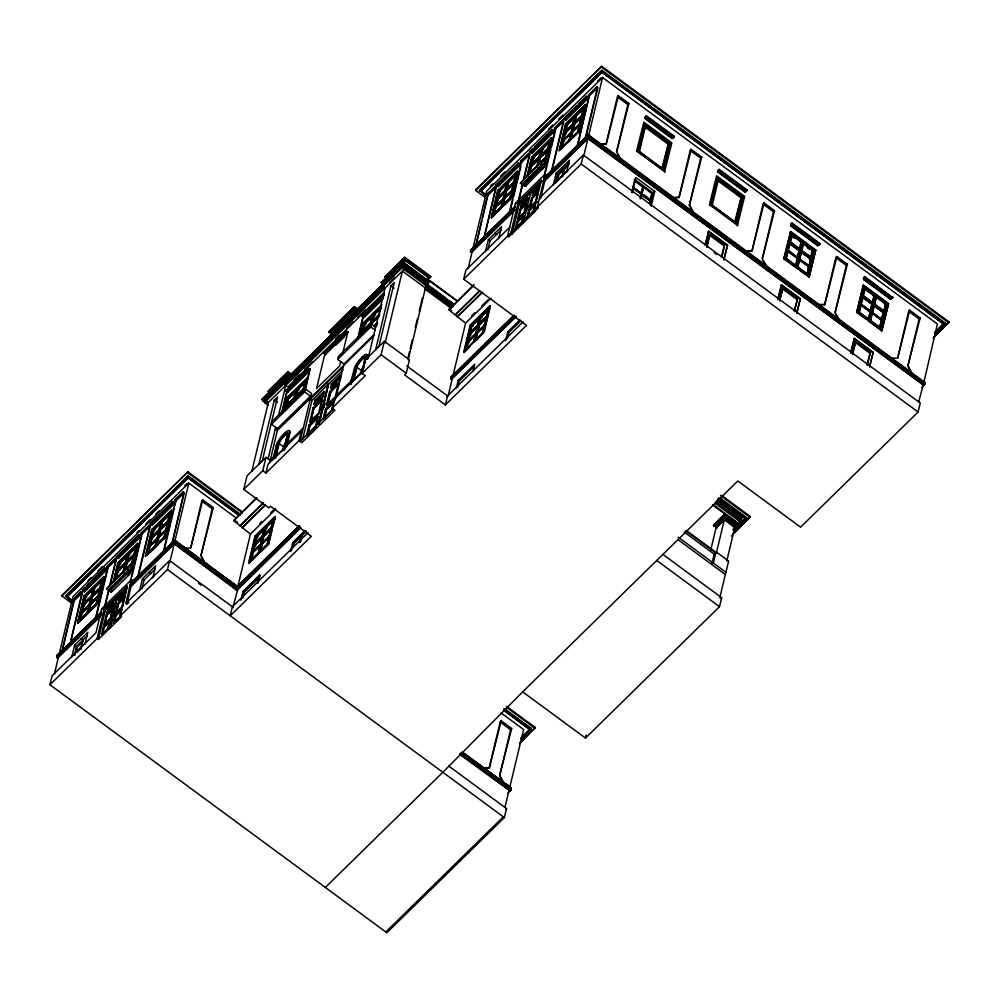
<?xml version="1.0" encoding="UTF-8"?>
<svg xmlns="http://www.w3.org/2000/svg" width="999" height="999" viewBox="0 0 999 999"><rect width="100%" height="100%" fill="white"/><g stroke="black" fill="none" stroke-linecap="round" stroke-linejoin="round"><path stroke-width="1.5" d="M724.587 516.021L737.324 525.387L738.261 524.975L724.587 514.91L724.587 516.021L714.235 526.198L724.562 515.834L737.462 525.686L724.562 515.834M238.074 586.313L237.075 586.763L237.163 588.848M174.188 542.994L173.489 541.783L174.588 540.084L237.562 586.825L244.718 579.807M237.562 586.825L174.388 540.671L130.707 583.691M58.379 656.867L56.893 655.856L101.411 612.187M112.175 613.898L110.689 615.359L112.15 613.836M463.274 752.959L511.238 787.874L510.589 788.81M544.617 177.41L544.28 178.109L588.136 135.115L925.049 383.104L924.337 383.254M321.541 409.515L321.453 409.153M323.614 407.342L323.264 407.854M323.551 407.142L323.239 407.754L323.389 407.117M112.1 615.946L112.063 616.633L112.45 616.071M113.399 614.51L114.198 612.524L113.237 615.484L113.736 614.997M526.186 209.99L525.811 211.076L526.773 208.117L525.811 211.076M527.397 208.978L527.947 206.968L526.873 209.852L527.372 209.365M923.888 382.342L937.374 323.988L602.559 77.535L486.713 191.096L472.752 249.201L471.466 249.488L472.04 250.612M174.35 542.832L174.45 540.809M588.236 135.202L587.412 135.477L587.412 138.299L923.551 385.077A1.723 0.937 -7.9 0 0 924.087 384.952L924.687 384.603L587.774 136.613L587.787 137.937L544.393 180.482L543.918 179.608L587.774 136.613L587.999 137.412L588.361 134.54L544.205 178.409L544.855 179.233M103.646 579.582L103.734 576.573L83.866 596.041L77.398 623.001L97.253 603.533L103.734 576.573M274.825 519.53L275.324 516.833L255.469 536.301L249.001 563.261L256.718 555.694M306.793 381.168L306.88 378.159L287.025 397.627L283.791 411.101M551.311 140.772L551.398 137.762L531.543 157.23L526.86 176.698M717.732 171.254L717.881 170.529C721.478 167.545 716.545 171.216 718.406 172.59L744.779 191.995L746.777 190.509L745.192 191.583L718.83 172.178L719.155 170.18L717.931 171.403M745.554 191.746L745.916 191.171M71.978 603.384L61.938 596.003L62.15 595.104L187.937 471.815L241.92 511.55M71.828 601.148L65.684 595.916L188.149 475.874L240.584 514.46M188.187 477.734L66.97 596.778L188.187 477.734L238.399 514.697M448.763 766.071L506.518 808.578L504.37 817.569L386.863 932.741L49.95 684.752L52.11 675.774L95.966 632.779L101.723 608.816L131.506 579.62L132.168 580.107L131.443 583.091L130.782 582.617M58.292 657.754C56.706 656.555 58.504 656.193 58.317 654.77M54.346 674.238L58.404 657.305L56.818 656.156L101.648 612.3L100.999 611.813M70.542 642.307L82.48 592.594L81.331 591.745L81.918 593.056L73.639 601.161L61.913 651.922M62.999 647.402L74.213 600.699M81.918 593.056L70.192 643.818M84.903 587.587L82.243 589.872L84.041 591.633L87.55 587.624M77.81 623.314L84.291 596.353L104.146 576.885L97.677 603.846L77.81 623.314L80.245 620.491L83.916 605.219L90.897 597.514L89.261 604.657L81.706 611.713M79.92 619.83L83.416 605.232M84.116 602.322L85.527 596.478L92.07 590.059M84.615 602.285L86.001 596.54L93.032 588.923M71.716 657.205L74.6 645.217L87.837 632.242L84.952 644.218M74.326 655.594L76.473 646.603L83.092 640.109L81.219 638.723M74.85 654.957L76.861 646.565L82.492 641.046M76.186 651.423L77.285 646.877L81.98 642.27M87.1 612.662L89.111 604.969L87.275 612.612M91.309 596.116L92.957 588.761L91.433 596.103L83.754 603.171M91.021 597.602L89.211 604.557M87.7 613.199L91.721 596.703L88.099 611.8M91.721 596.428L93.444 589.235L92.807 588.873M98.776 596.041L91.334 603.334L92.595 595.991L90.784 603.221L98.352 595.729L90.559 603.546L88.724 611.188L89.348 611.575L88.761 611.038M90.659 603.121L92.482 596.178M92.757 594.817L94.48 587.624L93.169 588.911M88.861 611.276L90.772 603.633L98.014 596.241M92.957 594.492L94.68 587.3L93.719 593.369M89.66 610.302L91.184 603.933L98.626 596.64L97.914 596.278M80.482 649.437L82.892 639.959L87.3 635.639M80.944 649.1L83.092 640.109M81.818 645.903L82.555 642.869M96.091 603.92L101.836 579.957L102.547 580.307L100.824 587.499L83.491 604.445L99.912 588.698M100.112 587.137L100.05 588.686L83.504 604.907L84.753 605.831M93.606 607.404L96.803 604.27L97.415 601.735M97.04 604.158L102.997 579.358L102.26 579.083L84.977 596.028L79.57 621.291L97.04 604.158L96.104 603.833L79.658 619.954L80.245 620.491L79.758 619.855L79.071 620.654L96.354 603.708L102.26 579.083L101.823 580.044L102.547 580.307L104.146 576.885M106.219 569.905L106.394 569.155C101.748 566.445 107.542 569.767 105.382 571.291L84.528 591.733L82.667 590.347L83.404 590.746L104.583 569.979L104.52 568.931L106.056 570.067M95.442 618.381L107.567 567.907L115.847 559.802L115.26 558.478L116.408 559.34L110.265 584.952M96.204 617.157L108.129 567.444L106.693 566.633L107.567 567.907M110.514 590.184L127.173 573.513L110.514 590.184L112.188 591.42L128.734 575.199L129.858 573.189L127.348 571.341L108.953 589.934L111.463 591.783L111.651 591.033L110.827 591.845L106.631 588.761L131.943 562.986L132.555 563.386L127.235 568.593M108.716 589.472L104.445 607.28L102.373 609.303L101.723 608.816M109.428 586.5L115.847 559.802M49.95 684.752L97.115 638.523L104.308 608.566L127.472 585.864L119.98 617.407L121.266 609.452L114.972 615.609L113.174 623.101L119.892 617.245M105.195 606.056L109.141 589.185L127.348 571.341M98.377 639.447L105.569 609.49L117.158 597.777L110.177 627.884L98.377 639.447L97.115 638.523M139.985 536.8L138.436 535.676L138.511 536.725L117.333 557.492L116.596 557.092L118.456 558.478L139.298 538.036L140.322 535.889L138.786 534.765L116.234 556.98L117.969 558.379L120.367 555.456M110.827 591.845L111.076 590.796M113.124 582.255L117.795 562.787L137.65 543.319L135.914 552.609M113.898 581.068L118.219 563.099L138.074 543.631L130.969 570.904L130.032 570.579M109.678 620.804L103.397 626.972L101.598 634.452L107.88 628.296L109.678 620.804L108.192 628.608M110.677 618.718L103.971 624.575L106.344 614.685L112.625 608.528L110.889 617.357M113.923 603.134L107.642 609.29L106.918 612.287L113.212 606.131L113.923 603.134L113.511 606.443M114.385 581.593L118.906 562.762L136.189 545.829L136.925 546.091M112.188 591.42L109.79 589.123M102.198 634.49L103.933 627.26L102.747 633.191M104.383 624.875L106.881 614.984L112.862 609.115L107.08 615.134L104.57 624.6M107.33 612.599L108.167 609.59L114.373 603.871L108.379 609.74L107.73 612.474M116.496 577.597L117.845 571.965L124.825 564.26L123.264 571.391L115.584 579.02M115.946 577.822L119.443 563.224L125.999 556.805M118.207 570.466L119.93 563.274L128.609 554.045L129.87 554.969M112.625 608.528L110.252 618.406L103.971 624.575M108.741 627.322L109.44 624.437M112.063 616.633L113.137 613.748L112.537 614.16M117.919 570.142L125.15 562.687L126.885 555.506L125.574 561.438M109.628 628.046L116.821 598.101M123.177 571.391L124.95 564.348M109.84 628.209L117.158 597.777M123.476 572.502L125.649 563.448L123.601 572.602M114.51 611.613L113.024 613.074L114.723 611.738M124.588 569.867L126.286 562.824L124.713 569.967L132.28 562.474M126.473 561.401L128.197 554.208L126.686 561.563L134.128 554.258M128.609 554.045L126.885 561.238L134.328 553.933M126.948 563.049L125.25 570.079L126.948 563.049L134.39 555.744L133.916 554.108M127.31 561.55L129.033 554.358L136.476 547.052L135.839 546.69L119.293 562.912L120.767 563.898M117.932 603.334L115.559 613.211L121.841 607.055L124.213 597.165L117.932 603.334L115.971 613.523M119.218 597.939L118.506 600.936L124.788 594.767L125.512 591.77L119.218 597.939L119.967 598.389L119.306 601.111L125.3 595.242L124.788 594.767M113.599 623.413L115.397 615.921L121.691 609.752M106.631 588.761L126.748 568.244L130.931 571.328L129.858 573.189M118.456 603.633L116.159 613.249L122.14 607.367L124.45 597.752L118.456 603.633L116.696 612.025M119.106 600.961L119.755 598.239L125.749 592.37M115.722 616.058L113.986 623.276L115.722 616.058L121.716 610.189M130.282 570.454L136.189 545.829L130.007 570.666L130.719 571.016M133.042 561.376L134.39 555.744L133.679 555.382M119.768 617.257L121.503 610.039M131.181 570.279L137.65 543.319M135.202 555.606L130.969 570.904M130.095 582.13L141.496 534.652L149.763 526.535L149.176 525.224L150.337 526.086L138.399 575.799M131.93 576.386L142.058 534.19M131.506 579.62L125.749 603.583L169.605 560.589L233.441 607.567M175.362 541.745L174.513 543.843L131.119 586.376L126.798 604.358L128.871 602.322M137.65 577.01L149.763 526.535M151.898 525.124L152.073 524.375L150.162 523.251L152.372 525.224L173.227 504.782L174.251 502.634L172.34 501.51L174.076 503.384M166.97 531.343L171.578 510.064L151.723 529.532L145.255 556.493L165.534 537.337L163.324 539.497M146.029 555.294L152.148 529.845L172.003 510.377L170.854 512.837L153.371 529.97L151.973 535.801M147.777 553.309L151.274 538.723M152.61 539.323L151.349 538.399L151.636 536.738L159.078 529.433L160.814 522.252L159.927 528.471M168.681 520.991L151.561 538.086L151.848 536.888M148.414 552.709L150.075 545.754L156.468 539.497M150.412 544.343L153.858 530.019L161.301 522.727L160.664 522.352M139.573 590.684L142.445 578.708L155.694 565.734L152.81 577.709M141.97 588.923L144.118 579.944L155.157 569.118M155.544 546.69L155.132 546.378C160.24 527.21 153.659 546.403 155.881 545.579L159.578 530.194L155.881 545.579M157.105 538.136L158.878 531.093M151.711 536.9L159.291 529.595L161.014 522.402M160.402 528.146L162.125 520.954L160.602 528.296L168.057 521.003M157.505 543.793L159.041 537.425L166.483 530.119L165.859 529.732L158.416 537.037L157.205 545.067L156.606 544.517M158.766 536.513L160.452 529.482L167.907 522.177L160.876 529.782L159.515 535.414M160.814 527.984L162.537 520.791L161.226 528.284M171.578 510.064L164.897 537.637L163.961 537.312L164.648 537.762L166.246 534.34M163.299 551.873L175.424 501.398L183.691 493.281L183.104 491.97L184.266 492.819L172.328 542.544M174.176 508.466L163.686 552.16L157.28 558.441M174.9 505.457L175.986 500.936M61.938 596.003L187.937 471.815M183.691 493.281L171.965 544.043M65.547 596.515L188.149 475.874M110.177 627.884L121.541 616.733L120.292 615.809L167.457 569.58L169.605 560.589M174.138 544.205L169.83 562.175L170.654 561.363M236.288 518.031L188.811 483.091L174.862 541.208L177.223 542.944M190.747 547.914L202.822 499.825L201.81 500.761L190.747 547.914L184.278 548.139L181.93 546.403M201.224 554.457L212.275 508.466L213.287 507.529L200.874 555.943M237.637 587.412L250.449 534.053L233.729 520.691L256.568 497.614M268.082 404.745L263.099 401.074L263.449 399.575L283.803 379.632M307.929 532.754L232.392 606.805L230.232 615.784L311.326 536.301L270.517 506.268L268.868 507.892L243.756 489.398L246.99 475.924L266.021 457.267L270.205 460.352L274.176 456.456L273.551 455.994M264.61 402.535L264.972 401.036L284.003 382.38L283.641 383.878L264.61 402.535L268.369 405.307M269.181 391.258L288.212 372.602M251.81 471.353L268.356 402.447L404.058 269.43M274.288 400.162L259.003 463.823L262.312 460.576L277.597 396.928L274.288 400.162L277.422 402.472M269.493 463.349L277.759 428.896L271.478 424.275L272.203 421.278L305.294 388.836L311.576 393.456L300.075 441.383L333.167 408.941M284.89 380.244L282.804 378.708L284.852 380.394L383.416 283.591M263.099 401.074L282.954 381.618L283.316 380.119L285.402 381.655L285.04 383.154L384.34 285.814L382.255 284.278L382.605 282.779L383.653 283.554M243.756 489.398L262.787 470.741L266.021 457.267M288.074 371.653L268.019 391.433L288.074 371.653L291.221 373.963M299.25 526.036L236.276 587.999L235.876 589.635C239.698 587.3 234.478 587.4 237.75 589.597L238.149 587.949L174.326 540.971M268.119 458.803L275.662 427.36M278.546 415.372L286.089 383.928L384.29 287.675M287.562 377.784L288.399 374.338M232.967 606.88L237.862 589.148L174.038 542.17L130.182 585.164L130.557 585.951L174.051 543.493L174.038 542.17L174.251 542.969M262.787 470.741L265.921 473.051L268.082 464.073L301.186 431.63L302.222 432.392M281.718 412.425L286.75 391.458M282.13 412.724L287.163 391.758L299.3 379.87M284.653 389.91L287.487 392.02L287.662 391.271M284.927 408.416L287.437 397.939L307.305 378.471L304.42 390.447M272.477 460.489L276.91 443.431A11.201 2.922 -53.6 0 1 284.153 433.441A11.201 2.922 -53.6 0 1 289.573 431.019A11.201 2.922 -53.6 0 1 290.209 431.481L287.025 446.153M285.002 410.639L288.137 397.602L305.419 380.669L306.156 380.931M250.749 561.238L256.706 536.438L274.176 519.305L273.439 519.03L256.156 535.976L250.749 561.238L268.219 544.105L274.912 516.533L255.045 536.001L248.576 562.949L268.856 543.793L272.09 530.319M285.876 409.74L288.636 397.565L287.425 405.307L291.683 401.136M274.288 458.703L278.446 442.432A8.204 2.148 -53.6 0 1 283.753 435.102A8.204 2.148 -53.6 0 1 287.724 433.329L284.028 450.237M287.138 404.982L294.38 397.54L296.104 390.347L294.593 397.689L286.85 406.181L303.072 390.284L286.651 406.493L294.518 399.5M275.075 457.517L278.871 442.732A8.204 2.148 -53.6 0 1 284.178 435.414A8.204 2.148 -53.6 0 1 288.149 433.641L286.788 440.347M240.884 600.274L243.044 591.283L259.59 575.062L260.215 575.524L243.669 591.745L242.233 597.739M249.001 563.261L251.423 560.451L250.836 559.915L256.668 535.939L258.017 537.1M275.537 458.204L279.57 442.282A6.843 1.786 -53.6 0 1 283.991 436.176A6.843 1.786 -53.6 0 1 287.3 434.69L283.816 450.087M253.059 551.898L260.514 544.592L262.075 537.462L260.851 544.917M254.932 543.131L262.412 535.901L264.136 528.708L262.487 536.063L254.882 544.542L270.929 528.596M250.911 559.902L251.423 560.451L255.095 545.179L262.537 537.874M255.794 542.232L257.18 536.488L273.726 520.267L275.324 516.833L272.814 527.322M242.432 598.451L244.056 591.708L260.027 576.773M243.182 597.414L244.48 592.02L258.916 577.859M299.088 389.81L297.839 388.886L296.179 390.509L294.455 397.702L287.013 404.995M293.956 401.498L294.805 398.576M282.455 450.911L283.953 445.517A6.843 1.786 -53.6 0 1 285.914 442.307M295.692 396.241L297.427 389.061L295.904 396.403L303.359 389.098L295.904 396.403M294.83 400.487L295.504 397.664L294.955 400.574M258.579 552.659L260.289 544.93L258.454 552.847L260.115 551.223L261.95 543.581L269.393 536.276M297.839 388.886L296.116 396.079L303.983 389.086L303.259 388.723M264.285 530.619L262.899 536.376L262.412 535.901M307.305 378.471L305.706 381.893L298.251 389.198L296.528 396.391L299.725 393.256M269.418 535.876C257.767 547.302 263.062 543.056 263.024 536.75L259.103 551.798M263.724 534.615L265.447 527.422L263.936 534.765L272.003 527.46L273.389 521.703M259.902 551.136L261.738 543.493L269.955 535.988L269.093 536.238M262.088 542.981L263.773 535.939L262.512 543.294L269.955 535.988L269.243 535.639M264.136 534.44L265.859 527.26L267.12 528.184M284.64 449.275L285.14 447.177M260.527 551.523L262.362 543.893L268.743 537.637M264.897 533.316L266.283 527.559L265.647 527.197M289.573 431.019L286.039 447.177L284.228 448.963M302.635 392.257L305.419 380.669L304.97 381.63L305.706 381.893L305.07 381.531L288.524 397.752L289.148 398.114L296.603 390.821M303.197 390.272L303.559 388.773M305.357 383.329L303.621 390.584L301.486 392.669M257.792 582.554L259.59 575.062M303.646 391.645L306.88 378.159M257.992 583.204L259.29 577.809M304.882 389.71L309.915 368.743L307.817 379.533M271.478 424.275L304.583 391.833L305.294 388.836M305.657 388.524L307.093 382.53M265.921 473.051L299.026 440.609L301.186 431.63M310.077 397.639L310.439 396.141L277.335 428.583L276.973 430.082L310.502 397.952M302.56 439.672L311.963 400.487L328.534 383.753L319.78 421.64M331.231 333.716L328.808 331.755L354.295 306.768L357.979 309.49M329.558 331.743L354.383 307.405M308.966 425.05L306.431 435.601L315.409 426.798L317.944 416.246L308.966 425.05L309.553 425.487L318.531 416.683M309.777 421.678L313.112 407.754L322.103 398.951L318.756 412.874L309.777 421.678L310.364 422.115L313.961 418.593M313.923 404.383L314.935 400.162L323.926 391.346L322.914 395.567L313.923 404.383L314.523 404.807L323.501 396.004M329.957 337.812L331.393 331.843M307.28 435.639L309.715 425.462L318.281 417.082L315.834 427.247M310.364 422.115L313.873 408.166L310.627 421.715M314.523 404.807L315.696 400.574M307.917 434.403L310.015 425.686L318.569 417.295M324.55 392.407L315.996 400.786L314.772 404.408M319.668 408.778L321.503 406.393L319.68 408.728M319.543 411.813L322.065 401.286M323.639 394.742L324.25 392.182M321.191 410.227L322.714 406.156M318.656 423.389L328.059 384.215M318.943 423.613L328.359 384.428M318.768 424.438L328.534 383.753M324.388 404.52L323.014 408.703L323.826 405.319C325.387 402.847 323.014 407.28 323.938 405.444M323.014 408.703L324.538 404.632M290.534 551.61L292.695 542.619L304.82 530.719M291.521 550.574L293.319 543.081L305.457 531.181M334.503 400.025L325.512 408.828L322.977 419.38L331.968 410.577L334.141 401.536M329.67 391.533L326.323 405.457L335.302 396.653L338.649 382.729L329.67 391.533L330.719 392.157L327.472 405.706M340.472 375.124L331.493 383.941L330.482 388.149L339.46 379.345L340.472 375.124L341.059 375.562L332.08 384.365L331.069 388.586M292.407 548.439L293.706 543.044L305.931 531.068M335.689 398.451L343.956 364.011L337.674 359.39L338.399 356.393L371.491 323.951L375.686 327.023M323.938 418.306L326.099 409.265L334.091 401.436M327.247 404.495L330.257 391.97L339.235 383.154M293.157 547.402L294.118 543.356L301.835 535.489M324.176 417.957L326.273 409.24L333.753 401.91M330.419 391.945L327.173 405.494L334.665 398.151M332.242 384.353L331.331 388.186L336.675 382.942M324.475 418.181L326.561 409.465L334.053 402.122M331.618 388.411L332.542 384.565L340.809 375.961L340.172 380.02M351.086 315.397L351.611 316.308M340.784 361.388L339.71 365.884L316.546 388.586L324.812 354.146L331.431 347.652M342.944 352.397L347.977 331.431L345.779 333.591M328.771 331.905L354.295 306.768M353.459 313.723L354.558 309.141M299.712 542.27L301.298 535.651M299.825 542.557L301.636 535.327M299.026 440.609L301.835 442.682L334.94 410.239L332.118 408.166L334.278 399.175L362.962 371.066M300.362 541.358L301.935 535.327L300.861 540.871M336.813 392.582L338.986 383.554L330.719 392.157M357.842 337.799L362.874 316.833M358.616 336.613L363.299 317.145M363.611 317.407L363.786 316.658L361.888 315.522L364.098 317.507L382.754 299.213M359.915 336.488L363.149 323.002L381.905 304.62M361.051 333.803L363.574 323.314L381.218 306.006M361.476 334.578L364.26 322.989L381.543 306.044M370.641 324.887L363.199 332.18L364.76 322.952L366.121 324.113M375.224 315.185L373.963 314.26L372.315 315.884L370.592 323.077L362.774 331.406L379.195 315.672M363.898 329.245L365.284 323.501L371.665 317.245M350.886 384.702L353.047 375.686M362 372.727L365.509 357.093A8.204 2.148 -53.6 0 0 361.538 358.866A8.204 2.148 -53.6 0 0 356.231 366.183L352.073 382.455L350.249 384.24L354.695 367.195A11.201 2.922 -53.6 0 1 361.938 357.192A11.201 2.922 -53.6 0 1 367.357 354.77L366.708 358.903M352.859 381.268L356.655 366.496A8.204 2.148 -53.6 0 1 361.95 359.165A8.204 2.148 -53.6 0 1 365.934 357.392L363.499 368.544M353.671 380.482L357.342 366.034A6.843 1.786 -53.6 0 1 361.775 359.927A6.843 1.786 -53.6 0 1 365.085 358.441L361.601 373.838M372.103 317.32L370.716 323.064L363.274 330.369L370.504 322.914L372.44 315.871M369.555 327.385L370.304 324.563M370.08 326.873L370.929 323.951M370.404 326.773L371.128 323.751M284.353 380.881L383.166 284.041L381.106 282.342L383.191 283.891M371.828 321.616L373.551 314.435L372.04 321.778L379.27 314.323M337.674 359.39L370.779 326.935L371.765 323.139M371.203 325.774L371.878 322.952L377.622 318.044M380.769 308.316L374.388 314.573L372.664 321.765L373.963 314.26M360.239 374.662L361.738 369.268A6.843 1.786 -53.6 0 1 363.698 366.059M332.118 408.166L365.222 375.724L362.088 373.414L365.322 359.927L384.353 341.283L409.465 359.765L406.231 373.239L404.57 374.862L445.379 404.895L526.473 325.412L463.698 279.196L465.846 270.217L509.702 227.223M368.132 358.479L385.027 288.087L382.942 286.551L383.291 285.052L403.159 265.584M385.851 276.898L404.882 258.242M367.345 359.365L367.982 355.232A11.201 2.922 -53.6 0 0 366.109 354.97M376.473 326.261L377.197 323.239M379.732 312.687L381.118 306.918M390.959 285.801L375.674 349.463L378.983 346.216L394.268 282.555L390.959 285.801L394.093 288.112M402.285 261.588L429.458 281.755L402.285 261.588L381.069 282.492M382.255 284.278L402.11 264.81L402.472 263.311L428.633 282.567L425.424 287.999M362.088 373.414L381.118 354.757L384.353 341.283M382.942 286.551L401.973 267.894L402.335 266.396L427.447 284.877M404.757 257.292L384.69 277.073L404.757 257.292L431.118 276.698L426.635 281.206M385.152 342.944L402.41 271.054L451.773 307.392M404.245 263.411L405.07 259.965M408.054 357.704L409.503 351.71M410.214 348.713L412.375 339.735M415.247 327.747L417.407 318.756M419.205 311.276L422.44 297.789M408.166 359.89L425.786 286.501L453.047 306.556M426.898 281.855L428.084 276.91M429.995 276.723L426.685 280.432M454.021 304.633L426.86 284.64L430.282 280.944L457.267 300.811M485.601 197.74L475.686 190.447L475.899 189.548L601.673 66.259L949.05 321.94L933.253 338.112M452.784 376.523L465.596 323.164L448.876 309.802L473.364 285.115M485.514 195.542L479.433 190.359L601.898 70.317L945.091 322.927L934.927 333.341M485.676 194.955L480.781 190.921L601.922 72.178L943.368 323.851L601.922 72.178M515.034 206.606L470.629 250.299L471.678 251.061M468.081 268.681L472.04 252.198L471.103 250.986L471.778 251.211M484.365 236.676L496.241 187.25L495.079 186.401L495.666 187.712L487.387 195.829L475.736 246.291L481.855 220.829M482.567 217.832L487.962 195.367M495.666 187.712L484.016 238.174M451.81 378.184L451.486 376.398M445.379 404.895L447.54 395.916L406.73 365.871M497.714 186.376L497.889 185.627L495.979 184.503L498.189 186.476L519.043 166.034L520.067 163.898L518.156 162.762L519.892 164.635M448.114 395.991L452.072 379.52L451.024 378.746L451.735 375.761L452.397 376.236M497.614 190.484L491.146 217.445L511.001 197.977L517.47 171.016L497.614 190.484L500.586 191.596M501.486 208.017L491.558 217.757L498.026 190.797L517.894 171.328L516.296 174.75L499.75 190.971L498.364 196.728M493.656 214.273L499.263 190.921L515.646 174.862M494.293 213.661L497.664 199.663L504.682 192.058L503.421 199.4L495.966 206.706M485.464 251.648L488.336 239.66L501.573 226.686L498.701 238.661M487.849 249.875L490.01 240.896L501.048 230.082M470.192 325.112L463.723 352.06L483.578 332.592L490.059 305.644L470.192 325.112L473.164 326.211M468.556 348.052L464.135 352.372L470.616 325.412L490.472 305.944M456.393 387.887L458.191 380.394L474.737 364.173L472.939 371.665M466.058 349.013L471.803 325.05L470.604 332.792M466.595 347.427L468.032 340.771M468.693 338.673L471.853 325.549L481.006 316.371L482.267 317.295M466.883 348.289L468.556 341.321L473.876 336.114M468.893 339.91L470.242 334.29L477.222 326.573L475.586 333.716L468.106 341.433M457.792 387.162L459.228 381.168L474.675 366.021M497.502 197.615L498.014 198.164L497.527 197.69L504.97 190.397L506.693 183.204L507.192 183.679L506.555 183.317M500.849 207.105L502.847 199.413L501.136 207.143M497.602 197.852L505.182 190.547L506.905 183.354L508.429 181.743L506.705 188.936M501.436 207.642L505.469 191.146L501.848 206.244M505.469 190.871L506.843 185.115M511.888 190.834L504.308 197.989L502.472 205.619L503.096 206.019L502.497 205.482M512.524 190.484L505.069 197.777L506.343 190.434L504.408 197.565L506.218 190.622M513.861 181.581L514.572 181.943L506.493 189.261L508.216 182.068M506.493 189.261L508.429 181.743M503.396 204.745L504.932 198.376L512.375 191.084M473.426 341.72L474.026 342.257L475.437 334.041L473.601 341.67M475.999 334.028L477.847 325.961L474.35 341.146L478.046 325.761L474.425 340.859M477.759 325.162L470.104 332.317L477.759 325.162L479.483 317.982M478.733 322.615L479.283 317.819L478.046 325.487M471.078 334.902L469.817 333.978L486.376 317.757L479.345 325.362L477.659 332.405L485.102 325.1L476.885 332.605L475.174 340.334L477.097 332.692L484.54 325.387M479.345 325.362L477.11 332.28L478.808 325.237L478.171 325.861M486.238 317.769C488.149 311.226 472.377 335.726 480.806 316.683M479.083 323.876L481.006 316.371M513.948 181.955L513.661 183.142L497.24 198.876L513.498 182.992M484.34 325.312L484.952 325.699L477.51 333.004L475.674 340.634L483.578 332.592M487.812 310.414L481.431 316.671L479.283 323.551M509.827 198.364L516.008 173.526L516.745 173.789L510.789 198.601L493.306 215.722L498.726 190.459L516.008 173.526L510.089 198.152L492.807 215.097L493.494 214.298L493.993 214.935L491.558 217.757M511.463 194.905L512.075 192.357M504.795 204.77L511.413 198.289L516.808 175.824M509.278 212.737L521.316 162.575L529.433 154.62L528.846 153.309L529.994 154.158L523.888 179.62M509.665 213.024L512.899 199.55M513.623 196.553L520.816 166.596M485.776 322.29L486.738 316.258L478.871 323.726M484.365 331.406L490.109 307.442M544.53 177.06L545.192 177.535L545.904 174.55L545.254 174.063L515.459 203.259L507.554 236.214L508.591 236.988L511.9 233.741M541.083 165.784L522.877 183.629L525.936 185.864L543.593 167.632L541.083 165.784L522.702 184.378L525.212 186.226L525.387 185.477L524.562 186.289L520.379 183.204L545.679 157.43M522.352 184.103L518.106 201.798L516.121 203.746L515.459 203.259M523.414 179.683L529.433 154.62M542.482 181.231L541.221 180.307L518.056 203.009L510.864 232.967L512.112 233.891L535.289 211.176L534.028 210.252M518.856 200.587L522.877 183.629M512.112 233.891L519.305 203.933L541.446 182.243M532.504 149.063L529.845 151.361L531.643 153.122L531.818 152.372M524.562 186.289L524.812 185.24M527.647 175.512L531.955 157.542L551.823 138.074L547.502 156.044M523.426 215.247L517.132 221.416L515.334 228.896L521.628 222.74L523.426 215.247L522.277 221.616M517.707 219.018L520.079 209.128L526.373 202.959L524 212.849L517.707 219.018L524 212.849M527.672 197.577L527.372 200.874L520.654 206.731L521.378 203.734L527.672 197.577L527.46 201.036L521.266 206.756M528.134 176.036L532.654 157.205L549.937 140.272L550.674 140.534L551.823 138.074M525.936 185.864L523.526 183.566M515.934 228.921L517.669 221.703L523.838 215.559M518.131 219.318L520.616 209.428L526.798 203.272L524.512 213.324M521.078 207.043L521.915 204.033L527.909 198.164M529.333 173.714L533.191 157.667L539.747 151.249M516.495 227.635L517.882 221.865L523.663 215.834M520.616 209.428L526.823 203.709L520.829 209.578L518.306 219.043M521.466 206.918L522.127 204.183L528.109 198.314L527.46 201.036M531.943 164.91L533.666 157.717L540.696 150.112M538.898 157.13L531.456 164.435L538.898 157.13L540.621 149.95L538.973 157.305M523.376 222.49L530.894 192.22M539.398 157.605L541.121 150.424L540.484 150.062M540.209 155.844L541.945 148.651L540.422 155.994L547.864 148.701M540.147 157.367L538.461 164.398L545.729 156.868M538.586 164.223L540.272 157.18L538.998 164.523L546.441 157.23M541.046 155.994L542.769 148.801L550.224 141.496L549.587 141.134L533.029 157.355L534.502 158.341M528.721 210.052L526.923 217.545L533.216 211.376L535.014 203.896L528.721 210.052L529.47 210.502L527.734 217.72L530.731 214.785M531.668 197.777L529.295 207.655L535.589 201.498L537.962 191.608L531.668 197.777L532.417 198.227L530.107 207.842M539.248 186.214L532.966 192.382L532.242 195.379L538.536 189.211L539.248 186.214L533.379 192.695L532.667 195.692L538.536 189.211M527.347 217.857L529.145 210.364L535.427 204.196M529.72 207.967L532.092 198.077L538.374 191.92M520.379 183.204L540.484 162.687L544.68 165.772L543.593 167.632M529.258 210.352L527.522 217.57L533.216 211.376M532.842 195.404L533.503 192.682L539.697 186.963M538.698 187.937L533.703 192.832L533.054 195.554L538.836 189.535M540.909 167.957L524.263 184.628L540.909 167.957L542.594 169.193M547.589 149.887L531.168 165.622L547.427 149.725L547.664 148.551M544.018 164.897L549.937 140.272L543.756 165.11L544.467 165.459L543.868 164.922L545.342 165.035L546.778 159.041M534.902 205.919L533.728 211.85L541.221 180.307M536.213 200.437L537.862 193.569M544.78 164.186L545.991 159.103M544.717 165.347L551.398 137.762M553.821 131.381L553.995 130.632C549.35 127.934 555.144 131.256 552.971 132.78L532.117 153.222L530.269 151.836L531.006 152.235L552.185 131.468L552.11 130.419L553.646 131.543M552.06 170.33L563.923 120.904L562.774 120.055L563.361 121.366L555.244 129.308L543.918 176.486L545.904 174.55M544.305 176.773L550.786 149.825M551.498 146.828L555.819 128.846L554.37 128.034L555.244 129.308M545.254 174.063L537.337 207.005L538.386 207.78L535.077 211.026M505.681 340.721L507.829 331.73L519.967 319.83M540.546 198.801L544.855 180.819L588.261 138.287L588.998 135.277M507.442 338.486L508.878 332.505L521.016 320.604M551.311 171.541L563.361 121.366M576.411 106.031L563.836 118.456L565.571 119.868L569.068 115.859M579.27 131.768L585.327 104.508L565.471 123.976L558.99 150.936L578.858 131.468M559.777 149.738L565.884 124.288L585.739 104.82L584.59 107.28L583.866 107.018L566.583 123.951L560.664 148.576L561.163 149.213L563.349 147.078M563.299 139.648C566.595 140.384 574.65 123.264 568.868 140.822L578.646 132.08L585.327 104.508M562.15 147.153L563.823 140.197L570.204 133.928M564.16 138.786L565.509 133.154L572.489 125.449L570.928 132.58L563.486 139.872M565.871 131.656L567.594 124.463L575.049 117.17L574.55 116.696L572.827 123.876L565.372 131.181L573.039 124.038L574.762 116.846M553.309 185.127L556.193 173.152L569.43 160.177L566.558 172.153M555.494 183.217L557.654 174.226L568.693 163.411M556.206 182.367L558.179 174.176L569.093 163.474M563.486 170.042L558.803 174.638L557.067 180.856L562.474 175.275M572.902 124.051L574.625 116.858L576.286 115.235L574.974 122.727M573.251 124.925L569.492 139.922L570.117 140.322L569.53 139.773M569.63 140.022L573.451 124.725M574.138 122.59L575.861 115.397L574.35 122.74L581.793 115.447M570.454 139.211L572.165 131.481L579.607 124.176L572.365 131.556L570.529 139.198L568.868 140.822M574.55 122.427L576.286 115.235M562.137 176.136L564.26 168.319L562.05 176.998M570.329 139.111L570.953 139.51L572.777 131.868L580.232 124.563M574.612 124.226L572.927 131.269L574.612 124.226L582.067 116.933L581.306 116.483M562.674 175.974L564.472 168.481M562.712 176.348L564.672 168.169L563.536 174.4L568.156 169.643M581.043 121.154L580.369 123.963L572.927 131.269M587.737 98.127L587.924 97.378C583.329 94.718 589.06 97.989 586.9 99.525L566.046 119.967L564.198 118.569L564.934 118.968L586.113 98.214L586.038 97.165L587.574 98.289M577.122 146.229L589.348 95.305L577.522 146.516M475.686 190.447L601.673 66.259M585.239 138.287L597.277 88.112L596.69 86.801L597.852 87.65L585.988 137.075M479.283 190.959L601.898 70.317M463.698 279.196L581.193 164.023L583.354 155.032L920.266 403.022L918.106 412.013L800.599 527.185L737.824 480.981L522.677 691.87L442.844 772.277L325.337 887.462M583.566 156.618L587.887 138.649M588.611 135.652L602.559 77.535M606.031 144.068L617.432 96.591L618.468 95.679L606.368 143.744L599.912 143.968L606.368 143.744M617.757 96.853L617.931 96.104M616.833 151.448L628.933 103.372L627.896 104.296L616.495 151.773L620.829 159.365L617.944 154.308M636.488 151.548L643.793 122.165L671.84 142.807L664.535 172.19M644.879 117.682L645.054 116.933C648.626 114.061 643.706 117.72 645.529 119.043L671.902 138.449L673.925 136.975L672.427 138.299M489.11 768.106L500.262 721.678L501.248 720.754L489.423 767.806L484.515 768.031M662.062 169.143L638.211 151.586L644.68 124.625L670.129 142.782L663.324 170.067L670.129 142.782M638.211 151.586L645.017 124.301M638.973 150.911L641.121 141.933M641.845 138.936L643.281 132.942M639.435 151.598L645.541 126.136L668.568 143.082L662.449 168.544L639.435 151.598L638.611 152.41M631.793 191.995L632.429 189.36M632.879 187.437L634.465 180.856L642.732 186.938L641.146 193.531L632.879 187.437L641.233 193.194M633.129 187.2L641.258 193.881L640.371 196.766M631.992 192.77L634.627 181.743M632.33 192.507L635.926 177.535L654.757 191.396L651.161 206.368M499.937 774.312L510.726 729.382L511.713 728.458L499.575 775.811M640.309 197.839L642.981 186.688L643.606 187.15L640.933 198.302M640.284 198.976L643.231 186.913L640.846 197.64M642.195 194.056L649.974 200.125L641.783 193.993L649.974 200.125L652.122 192.994L634.964 180.369M649.263 203.309C653.596 196.491 629.208 188.611 649.899 200.674M649.475 204.021L652.122 192.994M505.007 807.13L508.966 790.646C510.564 787.911 511.763 785.988 505.057 784.252M509.677 787.649L523.638 729.545L501.148 712.999M650.224 204.995L653.109 193.019L654.757 191.396M509.49 789.622L511.301 788.661L462.112 752.447M661.987 167.857L668.568 143.082M504.595 710.639L529.632 729.407L503.583 710.239M672.714 138.162L673.101 137.562M521.178 738.898L531.343 728.483L505.132 709.19M519.505 743.681L535.302 727.497L506.431 706.243M678.858 197.677L690.259 150.2L691.283 149.276L679.195 197.352L675.799 197.627M689.322 205.382L700.724 157.904L701.748 156.98L689.322 205.382L692.931 211.701M709.315 205.157L716.62 175.774L744.667 196.416L737.362 225.799M717.831 177.897L711.026 205.182L717.831 177.897L742.944 196.378L736.475 223.339L732.379 220.891M713.948 195.529L715.022 191.034M712.262 205.207L718.368 179.745L741.395 196.691L735.276 222.153L712.262 205.207L711.425 206.019M522.677 691.87L585.464 738.074L586.176 735.089M705.019 245.092L708.753 231.131L727.584 244.992L723.988 259.977M705.506 244.605L708.753 231.131M706.768 246.453L709.49 235.14L724.138 245.929L721.415 257.243M706.93 247.39L709.989 234.653L724.637 245.442L721.915 256.755M723.85 258.966L727.584 244.992M734.452 222.964L741.395 196.691M736.138 223.664L742.944 196.378M752.01 250.949L764.11 202.884L763.086 203.796L752.01 250.949L745.554 251.174L750.149 251.248M762.474 258.654L774.575 210.577L773.538 211.501L762.15 258.978L766.807 266.246M716.92 528.109L713.523 524.975L724.675 514.048L738.761 524.413M715.746 527.647L724.35 519.218L735.189 527.372L724.312 519.368M710.801 549.775L716.608 525.611M790.521 224.887L790.709 224.138C794.267 221.266 789.347 224.925 791.183 226.249L817.544 245.654L819.567 244.181L818.081 245.504M785.314 259.802L783.853 258.791L790.659 231.506L815.771 249.987L809.302 276.948L800.174 270.804M712.05 563.149L714.21 554.17L716.046 551.798L728.608 561.038L719.792 597.739M785.376 259.053L791.92 233.953L813.773 250.037L807.479 275.312L785.376 259.053L786.613 258.679L807.404 273.988L806.905 274.55L808.965 277.272L815.771 249.987M724.675 514.048L738.636 524.962L739.472 521.291M788.136 251.186L797.901 257.605L788.486 250.674M799.063 250.811L797.364 257.842L799.063 250.811L789.647 243.881L790.334 242.058L799.924 249.3L801.822 241.945L799.924 249.3M713.348 563.036L716.046 551.798M725.087 514.672L713.398 525.511M789.647 243.881L790.671 242.208L800.099 249.138M716.271 553.384L724.824 517.732L725.724 516.858M777.834 298.701L781.568 284.74L800.411 298.601L796.815 313.574M777.971 299.712L781.568 284.74M779.595 300.062L782.804 288.261L797.452 299.038L794.405 311.775M779.757 300.986L782.804 288.261M795.903 265.522C796.041 264.523 799.849 248.239 795.391 266.084L785.976 259.153L783.853 258.791L790.659 231.506M795.891 246.716L799.425 249.313L801.148 242.12L803.708 243.269M797.227 258.441L787.811 251.511L788.386 251.099L797.801 258.029L795.966 265.659M797.801 257.705L799.6 250.562L800.386 251.149L796.765 266.246M796.765 266.533L800.436 251.248M726.735 561.076L735.339 525.199M797.789 266.346L799.65 259.665M799.799 257.979L801.485 252.023M801.598 250.524L811.176 257.392L801.598 250.524L803.483 243.169L801.847 250.524M799.325 259.99L808.74 266.92L809.103 266.346L799.65 259.378L797.489 267.62L797.989 267.058M585.464 738.074L719.505 606.68L721.665 597.689L662.662 554.258M794.242 310.839L797.452 299.038M734.128 529.433L745.329 518.219L718.194 498.226M734.253 530.194L746.64 517.594L720.391 498.264M796.678 312.562L800.411 298.601M810.963 255.557L811.987 251.236L813.124 250.2M786.013 258.579L807.866 274.663L807.292 273.901L806.905 274.55L813.024 250.025L806.905 274.55L796.44 266.858M807.479 275.312L813.773 250.037L812.649 250.587L791.732 235.19L790.321 231.83L815.434 250.312L812.649 250.587M731.33 536.038L750.449 516.608L721.578 495.354M824.5 304.882L835.901 257.405L836.937 256.481L824.837 304.558L818.381 304.77M835.301 312.262L847.402 264.186L846.365 265.11L834.964 312.587L839.297 320.179L835.688 313.848M863.348 278.484L863.523 277.734C867.045 274.862 862.187 278.459 864.01 279.845L890.371 299.263L892.806 297.652L864.747 276.548M865.471 318.856L856.68 312.387L863.486 285.102L888.598 303.584L881.792 330.869L867.981 320.704M858.203 312.65L864.747 287.55L886.6 303.634L880.306 328.921L858.203 312.65L859.427 312.275L865.159 288.399L864.547 288.786L863.486 285.102M860.963 304.795L870.728 311.213L872.314 304.27L873.114 304.857L869.592 319.855M870.191 311.451L871.877 304.408L862.462 297.477L863.161 295.654L872.751 302.897L874.637 295.542L872.751 302.897M850.661 352.297L854.395 338.336L873.226 352.197L869.63 367.182M850.798 353.309L854.395 338.336M852.759 352.247L855.631 341.858L870.279 352.647L867.219 365.372M852.572 354.595L855.631 341.858M868.718 319.118L870.379 311.725L868.218 319.68L878.546 327.297M865.184 297.714L872.239 302.909L874.437 295.329M870.529 311.126L871.877 304.408M874.662 304.133L876.398 296.94L874.3 295.404L872.239 302.909M870.054 312.05L860.639 305.12L861.213 304.695L870.629 311.626L868.793 319.268M870.304 321.228L872.464 312.987L881.88 319.917L881.555 320.517C870.566 312.812 872.452 309.628 870.816 320.667M879.669 326.261L881.992 319.493L872.464 312.662L874.262 305.519L873.463 304.945L869.842 320.042M880.032 326.885L884.078 311.064L874.412 304.121L876.31 296.778L874.475 295.704M867.07 364.448L870.279 352.647M869.492 366.171L873.226 352.197M881.717 317.757L882.392 314.935M888.598 303.584L881.792 330.869L879.719 328.159L885.838 303.621L883.541 312.25L863.049 297.153M880.893 321.166L882.03 319.593L872.464 312.662M880.306 328.921L886.6 303.634L884.814 304.845M891.383 299.126L891.57 298.376M897.664 358.154L909.752 310.09L908.728 311.001L897.664 358.154L891.533 358.054M909.04 311.263L909.227 310.514M907.791 366.183L919.192 318.706L920.216 317.782L907.791 366.183L912.124 373.776L908.128 365.859M918.755 401.573L923.963 382.355M923.351 384.19L925.049 383.104L924.525 382.142M645.529 119.043L646.303 116.633L645.092 117.832M791.183 226.249L791.945 223.838L790.733 225.037M864.01 279.845L864.772 277.447L863.561 278.634M714.797 503.121L739.897 521.59L742.394 517.619L717.494 499.3M57.343 655.044L59.016 654.757L72.964 596.653L188.811 483.091M309.49 370.442L307.954 369.318L308.029 370.367L286.85 391.133L286.114 390.734L287.962 392.12L308.816 371.678C310.989 370.154 305.195 366.833 309.84 369.543M471.828 251.311L470.566 250.599L515.397 206.743M923.351 383.978L924.225 383.916M237.5 588.811L238.149 587.949M525.761 208.604L524.425 209.802L525.849 208.491M526.873 207.305L528.459 206.206L526.935 207.455M73.639 601.161L72.765 599.887L81.331 591.745M810.938 258.716L810.564 259.278L801.148 252.347M808.878 266.321L809.24 265.746L799.65 259.053L801.435 251.923L800.636 251.336L796.915 266.533M874.337 304.458L883.753 311.388L884.115 310.814M883.753 312.312L883.391 312.887L873.975 305.944L872.289 312.987L881.892 320.192M745.766 191.895L747.289 189.885L745.291 191.87M672.914 138.312L674.462 136.326L646.278 115.734M818.356 245.367L820.154 243.581L791.92 222.939M718.955 170.03L747.052 190.584M471.665 252.16L513.961 211.101M618.144 96.478L628.608 104.183M674.138 137.125L646.091 116.483M690.958 150.075L701.423 157.78M819.779 244.33L791.745 223.689M836.613 257.28L847.077 264.985M864.56 277.297L892.606 297.927M716.545 525.849A1.424 0.724 45.6 0 1 715.434 525.037L716.545 525.849L715.671 526.723M147.415 554.77L147.602 553.346L147.415 554.77L159.44 542.994M561.163 149.213L566.583 123.951L567.12 124.413L582.405 109.428M466.071 348.926L465.896 350.349L470.267 346.066M464.135 352.372L466.57 349.563M869.767 319.892L869.267 320.454L873.114 304.857M100.225 616.658L57.755 657.929M527.584 207.667L527.947 206.968M718.081 171.84L718.993 170.929L746.203 190.959M718.281 172.065L719.118 171.229M744.779 191.995L745.903 190.946M152.235 577.634L154.096 575.799M565.983 172.078L567.832 170.242M329.52 331.893L354.345 307.555L358.117 310.327M269.143 391.408L288.174 372.752L291.308 375.062M385.814 277.048L404.845 258.391L429.957 276.873L426.785 279.982M282.804 378.708L261.613 399.475L267.757 404.17M331.281 332.292L354.458 309.59L356.843 311.351M275.249 387.562L280.682 382.242M282.854 380.107L288.286 374.787L288.062 373.201L290.16 374.75M402.784 262.55L404.957 260.414L404.745 258.841L429.857 277.322L427.984 277.36L404.957 260.414M382.118 283.266L403.296 262.5M298.976 367.557L306.643 360.04M312.125 354.67L318.693 348.226M353.908 313.711L362.674 305.12M369.243 298.676L373.626 294.38M304.345 362.637L308.728 358.341M360.377 307.717L363.661 304.495M285.402 381.655L383.604 285.402M480.719 191.221L601.86 72.477M389.622 282.442L394.905 277.26M404.42 267.932L405.244 267.12M87.875 580.656L91.221 577.385M97.902 570.829L102.36 566.47M136.888 532.617L139.123 530.432M145.804 523.888L150.262 519.517M155.832 514.06L159.166 510.776M184.79 485.664L187.013 483.479M490.484 186.026L492.707 183.841M500.511 176.199L504.957 171.828M548.401 129.246L552.859 124.875M558.429 119.418L562.887 115.047M597.414 81.206L600.761 77.922M293.706 380.057L299.213 374.65M304.732 369.243L312.462 361.675M335.627 338.961L340.035 334.628M346.665 328.147L353.284 321.653M357.692 317.332L365.422 309.752M383.816 292.869L287.824 386.963L283.641 383.878M301.648 374.925L285.939 390.896L308.117 369.155M304.97 371.665L308.304 368.406M325.549 354.707L323.813 352.834L346.366 331.094L347.902 332.23M362.25 315.522L384.428 293.781M87.113 585.414L104.858 568.019M150.537 523.239L172.715 501.51M72.677 600.024L80.956 591.908M324.013 353.584L346.178 331.843L347.727 332.979L346.016 332.005L346.091 333.054L324.912 353.821L324.176 353.421L325.711 354.545M362.075 316.271L384.078 294.693M496.353 184.503L518.531 162.762M534.715 146.89L552.459 129.508M578.621 103.859L586.388 96.254M82.505 590.509L104.683 568.768M106.98 566.595L115.26 558.478M116.433 557.255L138.611 535.514L140.147 536.638M149.176 525.224L140.622 533.366L141.496 534.652M150.362 523.988L172.54 502.26M183.104 491.97L174.55 500.112L175.424 501.398M495.079 186.401L486.525 194.543L487.387 195.829M496.178 185.252L518.356 163.511M521.316 162.575L520.442 161.289L528.846 153.309M530.107 151.985L552.272 130.257M554.657 127.997L562.774 120.055M564.023 118.731L586.201 97.003M596.69 86.801L588.411 95.492L589.173 96.054L597.277 88.112M72.877 600.599L81.144 592.494M106.793 567.345L115.072 559.228M140.722 534.09L149.001 525.973M174.65 500.836L182.929 492.719M286.601 391.146L308.117 370.067L309.253 370.904M324.663 353.833L346.178 332.754L347.327 333.591M384.24 295.442L362.724 316.533L362.237 316.109L364.023 317.282M83.154 590.759L104.67 569.68L105.819 570.516M117.083 557.504L138.599 536.413L139.748 537.262M152.372 525.224L150.524 523.826L151.011 524.25L172.527 503.159L172.365 502.422L173.901 503.546M364.098 317.507L362.724 316.533L383.092 296.778M486.625 195.267L494.905 187.15M520.554 162L528.658 154.058M554.482 128.746L562.587 120.804M588.411 95.492L596.515 87.55M151.011 524.25L172.527 503.159L173.676 504.008M307.704 370.904L309.915 368.743M530.756 152.248L552.272 131.156L553.409 132.005M564.685 118.993L586.201 97.902L587.337 98.751M498.126 186.251L496.341 185.09L497.077 185.489L518.256 164.723L518.181 163.674L519.717 164.798M308.129 371.216L310.339 369.056M366.608 313.898L369.917 310.652M372.664 307.954L375.986 304.695M377.634 303.084L382.055 298.751M100.849 574.587L103.072 572.415M125.911 550.024L133.666 542.42M135.889 540.247L140.322 535.889M159.84 516.77L163.162 513.511M169.818 506.98L174.251 502.634M309.078 371.141L308.029 370.367L308.291 371.303L287.437 391.733L286.85 391.133L287.962 392.12M346.353 333.991L347.14 333.828L346.091 333.054L346.353 333.991L325.499 354.433L324.912 353.821M383.329 297.752L363.574 317.12L362.974 316.508M105.632 570.754L104.583 569.979L104.858 570.916L84.003 591.346L83.404 590.746L84.528 591.733M139.56 537.487L138.511 536.725L138.786 537.662L117.932 558.091L117.333 557.492L118.456 558.478M173.489 504.233L172.44 503.471L172.702 504.395L151.848 524.837L151.261 524.225M504.545 179.108L507.867 175.849M514.522 169.331L520.067 163.898M548.451 136.076L550.674 133.903M572.402 112.6L581.268 103.908M519.305 165.497L518.256 164.723L518.518 165.659L497.677 186.089L497.077 185.489M553.234 132.23L552.185 131.468L552.447 132.392L531.593 152.835L531.006 152.235M587.162 98.976L586.113 98.214L586.376 99.138L565.521 119.58L564.934 118.968L566.046 119.967M335.901 345.13L344.68 336.526M160.889 522.415L162.537 520.791M540.834 150.1L542.145 148.814M95.355 586.85L102.997 579.358M129.283 553.596L135.839 547.165M381.094 307.005L364.647 323.127L365.284 323.501L363.149 323.002M543.019 148.039L548.488 142.682M303.971 383.079L288.674 398.064L288.137 397.602L289.148 398.114L287.025 397.627M381.193 307.38L364.797 323.451L364.26 322.989L365.284 323.501M293.182 395.604L296.378 392.482M92.545 594.655L100.2 587.512M506.281 189.098L513.736 181.806M96.129 591.396L100.412 587.187M160.602 528.296L167.969 520.629M574.35 122.74L582.417 115.434L565.097 132.368L581.505 116.633M134.753 554.245L117.42 571.178L133.841 555.444M372.24 321.453L379.62 314.223M151.561 538.086L167.557 522.04M372.04 321.778L379.483 314.473M133.978 555.432L117.42 571.653L118.681 572.577M151.349 538.399L160.202 529.57L158.641 536.7L166.209 529.22M513.786 183.129L497.24 199.35L498.501 200.275M547.714 149.875L531.168 166.096L529.895 173.451L537 165.834L538.698 158.791L537.337 166.146L529.895 173.451L529.383 172.902M581.643 116.621L565.097 132.842L566.346 133.766M364.623 329.645L370.592 323.077M374.787 319.68L379.046 315.509M93.019 596.303L100.462 588.998L99.7 588.548M362.774 331.88L379.258 315.721M506.755 190.747L514.21 183.441L513.498 183.079M539.035 159.103L531.58 166.408L531.068 165.859M540.684 157.48L548.139 150.187L547.377 149.738M157.193 538.136L149.513 545.766L157.08 538.548M495.504 206.293L503.071 199.088L504.645 191.958M504.408 197.565L512.1 190.172M579.657 123.614L572.39 131.144L574.075 124.113M89.236 605.069L81.781 612.362M502.972 199.513L495.529 206.805M124.688 570.379L132.555 563.386M166.071 529.82L158.616 537.112L156.581 544.667M374.2 325.911L377.397 322.789M502.859 199.7L495.404 206.993L503.271 200M511.963 190.772L504.507 198.077L502.597 205.719L501.023 207.33M536.775 166.433L529.395 173.676L533.154 157.168L533.666 157.717L531.543 157.23M545.879 157.517L538.236 164.735M82.23 612.262L89.673 604.957M117.22 577.959L123.601 571.703M125.25 570.079L132.705 562.787M159.178 536.825L164.498 531.618M377.572 322.752L374.101 326.336L377.422 323.301M82.08 612.862L89.535 605.556L82.08 612.862L81.568 612.312M149.937 546.353L157.38 539.048L149.937 546.353L149.413 545.804M540.983 163.037L546.303 157.83M374.725 326.723L376.848 324.638M164.061 537.225L147.502 553.446L148.102 553.983L153.334 529.47L154.695 530.644M509.952 198.177L493.394 214.398L493.993 214.935L499.225 190.434L499.75 190.971L499.113 190.609L515.659 174.388L516.296 174.75M87.275 612.887L88.936 611.263M542.719 166.883L545.342 165.035M83.441 617.37L88.524 612.387L87.924 611.85M498.251 210.764L502.272 206.83M568.806 141.721L578.646 132.08L577.797 131.668L560.664 148.576L577.946 131.643L583.866 107.018L583.416 107.979L584.153 108.242L576.698 115.547L576.061 115.172M150.087 552.472L157.805 544.905M542.469 167.932L544.68 165.772M111.463 591.783L112.3 590.971M343.956 364.011L373.751 334.802M525.212 186.226L526.036 185.414M374.488 335.227L277.397 430.394L275.299 428.858M427.797 283.379L430.282 280.944M343.294 366.745L310.202 399.188L311.963 400.487M328.821 383.966L342.907 370.167M315.534 400.587L324.513 391.783M100.849 612.412L56.993 655.406L58.042 656.168M130.644 583.216L174.5 540.222L238.549 587.325M514.597 206.855L470.741 249.85L471.79 250.612M544.38 177.66L588.249 134.665L925.149 382.654L924.325 383.466M174.788 540.621L130.469 583.965L131.094 585.314L130.182 585.164M79.808 634.377L81.943 632.292M571.066 152.847L576.435 147.577M100.674 613.161L101.299 614.51L100.387 614.36L56.968 657.679A1.723 0.937 -7.9 0 0 57.455 657.779L57.93 658.116M514.922 209.041L514.135 208.803L470.716 252.123A1.723 0.937 -7.9 0 0 471.203 252.223L471.665 252.56M117.37 597.926L127.697 587.799M316.134 403.584L323.626 396.241M57.455 657.779L100.862 615.234M471.203 252.223L514.597 209.678L514.135 208.903M108.054 609.602L114.348 603.433M124.875 593.106L119.643 598.251L118.918 601.248L125.212 595.079M521.803 204.046L528.084 197.877M322.427 399.775L313.711 408.191L313.112 407.754M119.967 598.389L124.962 593.493M314.173 408.391L321.653 401.049M520.654 206.731L526.948 200.574M107.517 612.312L113.624 606.43M111.726 608.553L113.711 606.605M113.049 608.828L106.344 614.685M118.344 603.633L124.638 597.477M538.199 192.195L532.205 198.077L529.895 207.692L534.89 202.797M118.669 603.783L124.663 597.914M532.417 198.227L537.412 193.331M564.672 168.169L564.423 169.118M565.084 168.481L568.843 164.798M303.309 427.909L287.749 443.156L287.125 442.694M321.341 410.339L321.903 409.54M336.401 395.454L351.96 380.207L351.336 379.745M80.944 647.265L75.687 652.784M539.497 198.027L583.354 155.032M76.698 652.01L81.081 647.727M285.352 447.327L275.424 457.067L275.374 454.208M354.033 380.007L362.312 371.903M76.761 652.022L80.519 648.339M104.783 624.75L110.764 618.881M565.434 173.002L568.256 170.242M110.102 621.116L103.397 626.972M104.133 627.422L109.128 622.527M529.47 210.502L535.452 204.633M113.174 623.101L119.468 616.932M516.808 228.184L521.628 222.74M113.986 623.276L118.981 618.393M517.145 228.097L522.14 223.214M308.354 434.59L313.698 429.345M233.729 520.691L256.905 497.977M448.876 309.802L474.25 284.927M645.229 118.282L646.128 117.395L673.338 137.412L646.241 117.695L645.416 118.506M645.541 126.136L644.717 126.948L667.744 143.893M240.21 525.449L263.374 502.747M455.357 314.56L479.62 290.771M240.06 526.048L263.237 503.346M455.207 315.16L479.483 291.371M242.158 527.597L265.322 504.882M457.305 316.708L481.568 292.907M242.083 527.897L265.247 505.182M457.23 317.008L482.604 292.133M259.715 523.601L261.913 521.441M270.741 512.787L275.162 508.466M471.54 315.959L474.862 312.712M481.481 306.231L488.099 299.737M250.449 534.053L275.824 509.178M465.596 323.164L490.971 298.289M273.089 519.905L256.543 536.126L257.18 536.488L255.045 536.001M481.68 315.909L489.323 308.416L488.586 308.142L471.303 325.087L465.397 349.712L482.679 332.767L488.586 308.142L482.405 332.979L483.129 333.341L482.529 332.792M483.129 333.341L482.43 332.892L483.366 333.216L489.323 308.416L471.69 325.237L472.327 325.599L479.77 318.294L479.133 317.932M263.936 534.765L271.166 527.31M271.228 528.646L254.683 544.867L255.931 545.791M262.2 537.562L262.7 536.85M264.198 536.251L271.641 528.946M671.902 138.449L673.026 137.412L672.315 138.049L645.953 118.631M260.389 544.505L252.934 551.81L259.79 545.953M468.081 340.921L475.661 333.703M476.985 332.192L484.565 324.975M260.414 545.017L252.847 552.509L260.714 545.516M475.561 334.128L467.994 341.621L469.243 342.545M473.601 341.958L475.087 340.097M260.027 552.447L267.757 544.88M476.273 340.472L478.484 338.311M643.606 187.15L651.623 193.481M236.451 587.25L299.275 525.661M451.348 376.611L513.586 315.584M451.161 377.36L514.522 315.247M249.151 575.461L255.794 568.955M262.437 562.449L285.677 539.66M287.899 537.487L296.753 528.808M460.152 368.643L464.572 364.298M466.795 362.137L494.468 335.002M498.888 330.669L505.531 324.151M266.146 559.477L271.678 554.045M279.433 546.453L282.754 543.194M467.182 362.425L470.504 359.165M477.147 352.647L481.568 348.314M300.387 527.397L236.451 590.059L235.989 589.198L299.912 526.523M450.874 378.546L514.235 316.446M261.701 564.635L263.911 562.474M272.727 553.821L278.246 548.426M242.882 583.304L279.27 547.639M294.705 532.504L299.113 528.184M451.161 379.22L515.809 316.233M300.849 527.747L236.925 590.409L173.426 543.119M516.283 316.583L451.348 379.42M302.148 535.489L306.456 531.268M446.703 396.728L523.076 321.865M672.727 197.565L679.195 197.352M718.368 179.745L717.544 180.557L740.559 197.502M693.656 212.974L689.66 205.057M790.871 225.487L791.77 224.6L818.98 244.618L791.895 224.9L791.058 225.712M797.801 258.029L788.286 250.587M800.486 242.769L801.473 241.795L799.425 249.313M799.462 259.39L809.215 265.996L808.079 267.57L809.065 266.596L799.65 259.378M817.544 245.654L818.681 244.618L817.956 245.255L791.595 225.836M810.726 258.641L790.396 243.394M809.902 259.927L810.901 258.953L789.972 243.556M818.681 304.47L824.837 304.558M863.698 279.083L864.597 278.197L891.807 298.226L892.394 297.777M863.885 279.308L864.709 278.496L891.807 298.226M863.336 295.966L872.914 302.734M870.629 311.626L861.113 304.195M861.313 304.283L870.629 311.301M873.301 296.366L874.3 295.404M875.399 297.914L876.398 296.94L885.476 304.195L888.261 303.908L863.148 285.427L856.68 312.387L858.803 312.749L867.045 318.818M874.412 304.121L883.828 311.051M890.371 299.263L891.495 298.214L890.783 298.851L864.422 279.445M890.896 299.113L892.931 297.128M714.522 525.886L713.773 525.511L724.587 514.91M716.146 523.426L718.131 521.49M718.855 522.552L722.826 518.656M716.121 527.647L724.387 519.53M716.083 527.797L724.362 519.68L734.814 527.385M736.188 524.55L735.289 525.437L724.824 517.732M733.341 529.108L738.91 523.651L712.999 504.57M733.316 529.308L738.386 524.425L737.612 524.025M520.741 738.124L529.707 729.108M733.366 529.707L738.761 524.25L712.849 505.169M934.477 332.567L943.443 323.551M733.89 529.258L745.329 518.219M522.44 737.212L531.343 728.483M733.278 530.681L746.64 517.594M935.064 332.742L945.091 322.927M519.73 742.781L535.302 727.497L532.38 726.46M733.254 533.478L750.449 516.608M933.466 337.225L949.05 321.94L946.115 320.904M503.908 783.403L499.887 775.511M510.402 789.772L511.413 788.211L462.212 751.997M924.15 384.215L924.974 383.404L588.061 135.414M459.577 754.295L509.802 790.634A1.723 0.937 -7.9 0 0 510.339 790.509L510.939 790.159L460.514 753.034M507.892 793.156L510.939 790.159L509.927 790.009M921.627 387.6L924.687 384.603L923.675 384.453M505.694 809.39L506.518 808.578M720.841 598.501L721.665 597.689M385.814 931.98L503.321 816.795M57.343 655.044C56.706 655.669 57.805 657.704 58.691 656.106L57.642 655.344M791.732 235.19L792.344 234.802L785.976 259.153L791.92 233.953L792.195 234.802M873.975 295.729L864.547 288.786L864.747 287.55L858.803 312.749L859.302 312.188L880.231 327.597M175.175 540.909L175.399 541.47M747.14 189.947L719.105 169.306M847.252 264.236L836.787 256.531M713.898 524.962L714.884 524.525M864.547 288.786L886.263 304.121M509.852 198.277L510.539 198.714M96.803 604.27L97.253 603.533M267.982 544.23L268.856 543.793M202.747 499.85L213.212 507.554M237.437 589.435L237.3 590.047L174.051 543.493M470.629 250.299L472.065 249.226M471.041 251.698L470.267 251.798L471.316 252.56M57.293 657.255L56.531 657.354L57.58 658.116M489.423 767.806L482.979 768.006L479.233 765.234M138.786 534.765L138.611 535.514M256.156 535.976L257.18 536.488M170.854 512.837L170.117 512.574L164.211 537.2L146.928 554.133L152.835 529.507L153.858 530.019L151.723 529.532M123.451 572.302L115.497 579.058L119.405 562.724L119.93 563.274L117.795 562.787M86.838 597.152L83.866 596.041M510.526 788.998L511.238 788.96L462.038 752.746M346.366 331.094L346.178 331.843M923.176 385.439L923.463 385.027M509.428 790.996L509.902 790.796M581.705 115.072L582.417 115.434M581.356 116.571L582.067 116.933M578.396 132.205L577.684 131.843L583.441 107.88L584.153 108.242L583.516 107.88L566.957 124.101L567.594 124.463L565.471 123.976M547.777 148.327L540.634 155.682L542.357 148.489L543.606 149.413M547.427 149.825L548.139 150.187M486.438 316.208L487.15 316.558L470.029 333.654M486.076 317.707L486.788 318.057M484.39 324.737L485.102 325.1M484.24 325.337L484.952 325.699M305.706 381.893L304.995 381.543L303.134 390.334M271.291 527.097L272.003 527.46M167.607 522.127L168.319 522.489M165.772 529.77L166.483 530.119M164.648 537.762L163.936 537.412L169.693 513.449L170.404 513.798L162.962 521.103L162.325 520.741M99.75 588.636L100.462 588.998M574.413 116.796L575.049 117.17L573.314 124.351L572.827 123.876M542.132 148.439L542.769 148.801M508.204 181.693L508.841 182.055M480.794 316.308L481.431 316.671M373.751 314.21L374.388 314.573M372.09 315.834L372.315 315.884M297.615 388.836L298.251 389.198M153.858 530.019L153.222 529.657L169.768 513.436L170.404 513.798L169.668 513.536L170.117 512.574L152.835 529.507L153.371 529.97M128.396 553.995L129.033 554.358M126.736 555.619L127.373 555.981M94.468 587.25L95.105 587.612L102.547 580.307L101.91 579.944L85.365 596.166L86.001 596.54L85.489 595.991L80.245 620.491M543.781 165.022L544.467 165.459M268.219 544.105L267.282 543.781L273.439 519.03L267.532 543.656L250.25 560.601L250.936 559.815L251.423 560.451M601.46 67.158L948.838 322.839M601.748 70.917L944.942 323.526M618.319 95.729L628.783 103.434M691.146 149.326L701.61 157.03M763.96 202.934L774.425 210.639M909.614 310.14L920.079 317.844M763.785 203.684L774.25 211.388M909.427 310.889L919.892 318.594M617.582 97.015L628.046 104.72M690.409 150.624L700.873 158.329M763.236 204.221L773.701 211.925M836.051 257.829L846.515 265.534M908.878 311.426L919.342 319.131M729.707 185.964L732.142 187.762M644.68 124.625L669.792 143.107M717.507 178.222L742.619 196.703M791.333 234.253L813.436 250.512M801.66 242.108L803.321 243.331M792.244 236.701L794.592 238.436M807.279 247.777L809.64 249.513M791.183 243.244L793.531 244.98M802.684 251.711L808.578 256.044M862.799 297.153L883.728 312.562M858.84 312.175L880.693 328.259L880.107 327.497M638.536 151.261L663.648 169.743M711.363 204.857L736.475 223.339M784.19 258.466L809.302 276.948M857.005 312.063L882.117 330.544M712.287 206.106L714.797 207.954M717.307 209.802L729.869 219.043M785.114 259.715L797.664 268.956M636.825 151.224L664.859 171.865M709.652 204.832L737.687 225.474M587.787 137.937L923.551 385.077M708.254 231.618L727.085 245.479M781.081 285.227L799.912 299.088M853.895 338.823L872.726 352.684M634.265 179.146L653.109 193.019M782.317 288.748L796.965 299.525M855.132 342.345L869.779 353.134M633.304 187.5L641.158 193.282M632.742 188.037L641.008 194.131M564.51 141.408L563.261 140.484L571.128 133.491L563.673 140.797L563.161 140.247M714.248 252.772L716.695 254.57M581.193 164.023L918.106 412.013M563.673 174.388L563.561 174.837M563.011 175.037L557.242 180.569M558.179 174.176L558.803 174.638M556.193 173.152L557.654 174.226M540.234 163.736L544.418 166.821M540.909 166.533L543.419 168.381M540.809 168.406L542.482 169.643M520.729 161.251L521.89 162.113M543.806 180.057L544.855 180.819M519.492 165.26L518.344 164.423L496.828 185.502L498.189 186.476M532.966 192.382L533.703 192.832M536.188 201.274L537.437 202.198M505.394 191.433L501.673 206.293M521.378 203.734L522.127 204.183M518.056 203.009L519.305 203.933M520.079 209.128L520.829 209.578M514.023 209.253L515.072 210.027M480.781 190.921L484.552 193.694M517.882 221.865L517.132 221.416M494.955 233.167L496.628 234.403M488.336 239.66L490.01 240.896M507.829 331.73L508.878 332.505M430.169 281.393L457.33 301.386M720.479 495.604L750.237 517.507M402.11 264.81L428.271 284.066M719.043 497.977L746.49 518.194M428.196 285.09L446.603 298.639M449.051 300.437L453.958 304.058M719.093 499.25L745.266 518.518M426.61 285.689L452.634 304.845M401.973 267.894L427.085 286.376M716.67 500.624L741.57 518.943M715.821 501.948L740.721 520.267M424.6 288.811L450.949 308.204M449.088 308.903L451.511 310.677M724.712 514.36L738.386 524.425M729.944 521.028L733.716 523.801M475.437 334.315L468.406 341.92L467.894 341.371M735.214 525.736L724.75 518.031L716.895 526.448M713.523 524.975L717.045 527.559M713.773 525.511L716.658 527.634M686.837 530.869L715.721 552.122M685.401 530.694L715.534 552.872M684.078 531.992L714.21 554.17M678.196 537.15L725.911 572.277M677.659 539.398L725.361 574.512M458.191 380.394L459.228 381.168M354.258 306.918L357.942 309.64M354.233 308.004L356.743 309.852M370.779 326.935L374.962 330.02M381.118 354.757L406.231 373.239M656.73 560.464L719.505 606.68M367.432 355.894L368.069 356.356M328.808 331.755L331.268 333.566M356.855 367.22L361.251 370.454M324.188 352.834L325.724 353.958M353.159 377.959L353.783 378.421M331.493 383.941L332.542 384.565M334.278 399.175L335.327 399.95M288.286 374.787L290.372 376.323M304.583 391.833L310.851 396.453M314.935 400.162L315.996 400.786M282.954 381.618L286.089 383.928M318.756 412.874L319.343 413.299L315.197 417.732M266.258 400.911L268.356 402.447M262.412 398.813L263.449 399.575M263.923 400.262L264.972 401.036M289.66 432.142L290.284 432.604M285.302 444.48L285.926 444.942M279.071 443.469L283.466 446.703M276.086 445.442L276.711 445.904M292.695 542.619L293.319 543.081M187.712 472.714L242.282 512.874M506.568 707.404L535.089 728.396M188.012 476.473L240.347 514.997M503.783 708.903L531.206 729.083M188.112 478.034L238.973 515.472M263.024 536.75L259.078 551.947M235.152 520.679L237.575 522.465M202.56 500.599L213.024 508.304M501.173 720.779L511.638 728.483M201.96 501.186L212.425 508.891M500.986 721.528L511.451 729.233M500.387 722.127L510.851 729.832M237.425 586.863L238.474 587.624M206.456 564.46L215.247 570.928M224.038 577.41L230.319 582.03M243.044 591.283L243.669 591.745M462.962 753.271L472.977 760.639M459.952 753.933L509.802 790.634M157.53 538.449L158.754 531.006L151.773 538.711L151.249 538.161M198.701 583.428L201.224 585.277M167.457 569.58L504.37 817.569M149.063 572.215L150.737 573.451M125.15 562.687L117.682 569.917M142.445 578.708L144.118 579.944M126.498 569.293L130.682 572.377M127.16 572.09L129.67 573.938M126.336 572.902L128.846 574.75M127.06 573.963L128.734 575.199M130.07 585.614L131.119 586.376M91.433 596.103L83.991 603.408M91.646 596.99L87.9 611.987L88.524 612.387M107.642 609.29L108.379 609.74M104.308 608.566L105.569 609.49M107.767 621.815L107.118 621.49M67.045 596.478L70.804 599.25M65.684 595.916L71.978 600.549M68.431 599.712L70.929 601.56M74.6 645.217L76.473 646.603M57.83 654.595L58.866 655.356M57.717 655.044L58.766 655.806M236.276 587.999L237.025 588.935M533.666 157.717L532.654 157.205L533.191 157.667M499.75 190.971L498.726 190.459L499.263 190.921M472.327 325.599L471.303 325.087L471.853 325.549M119.93 563.274L118.906 562.762L119.443 563.224M86.001 596.54L84.977 596.028L85.527 596.478M510.477 789.472L509.602 789.747M762.874 260.252L766.483 266.571M500.299 777.072L503.184 782.142M201.199 555.619L205.207 563.536L201.598 557.217M236.925 588.823L236.825 589.697M358.516 362.412A11.201 2.922 -53.6 0 1 359.84 360.676M322.702 405.294L325.137 403.384L322.702 405.294M539.398 157.892L537.225 166.945L539.522 157.979M786.488 258.591L785.976 259.153L786.613 258.679M488.873 309.378L488.149 309.103L488.873 309.378"/></g></svg>
